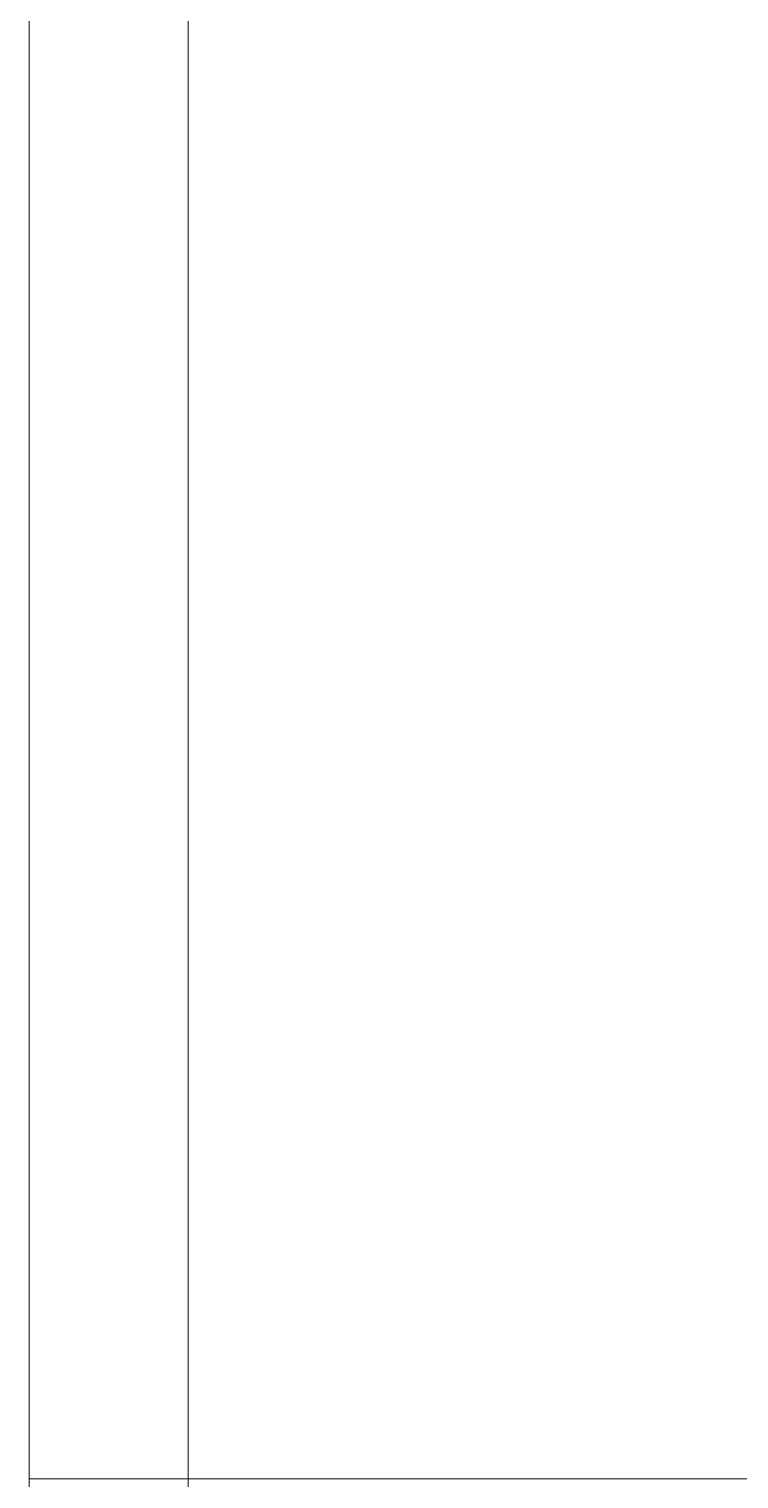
# Model space of a CAD drawing. Header units: millimetres. Extents: x 206 to 837, y 40 to 323.
# Drawn here: x 692.14546 to 692.1591, y 262.71178 to 262.73965 of the extents above; entities that cross this region are included whole.
import ezdxf

# ---------------------------------------------------------------- set-up
doc = ezdxf.new("R2010")
doc.units = ezdxf.units.MM
doc.layers.add('I-ARQ', color=8, linetype='Continuous', lineweight=0)

msp = doc.modelspace()

# ---------------------------------------------------------------- linework, layer by layer
at = {"layer": 'I-ARQ', "lineweight": 5}
for points in [[(692.145457, 262.761869), (692.145457, 262.761869), (692.145457, 262.736822), (692.145457, 262.736822)], [(692.148516, 262.761869), (692.148516, 262.761869), (692.148516, 262.736822), (692.148516, 262.736822)], [(692.145457, 262.711776), (692.145457, 262.711776), (692.145457, 262.736822), (692.145457, 262.736822)], [(692.148516, 262.711776), (692.148516, 262.711776), (692.148516, 262.736822), (692.148516, 262.736822)], [(692.148516, 262.711776), (692.148516, 262.711776), (692.145457, 262.711776), (692.145457, 262.711776)], [(692.179541, 262.711776), (692.179541, 262.711776), (692.148516, 262.711776), (692.148516, 262.711776)]]:
    msp.add_open_spline(points, degree=3, dxfattribs=at)
for points in [[(692.22815, 262.704541), (692.224399, 262.683266), (692.205009, 262.668388), (692.183489, 262.670271), (692.183489, 262.670271), (692.161969, 262.672154), (692.145457, 262.690173), (692.145457, 262.711776)], [(692.225138, 262.705072), (692.221661, 262.685361), (692.203696, 262.671574), (692.183755, 262.673319), (692.183755, 262.673319), (692.163816, 262.675063), (692.148516, 262.69176), (692.148516, 262.711776)]]:
    msp.add_open_spline(points, degree=3, knots=[0, 0, 0, 0, 0.5, 0.5, 0.5, 0.75, 1, 1, 1, 1], dxfattribs=at)

doc.saveas('drawing.dxf')
